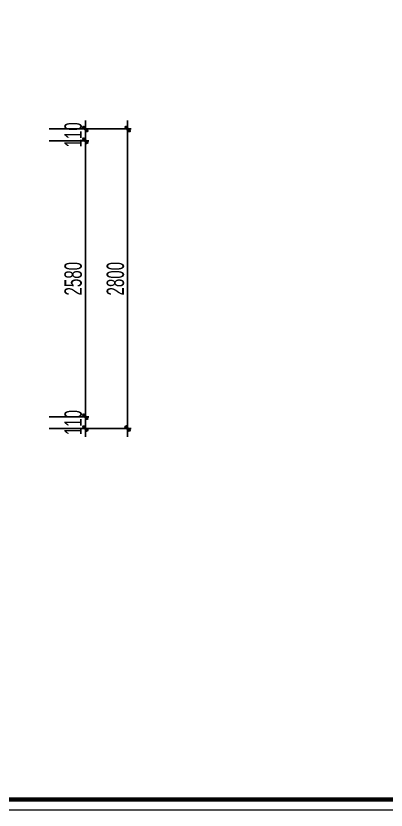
# Model space of a CAD drawing. Header units: millimetres. Extents: x 596422 to 1674380, y -367470 to 58862.
# Drawn here: x 846820 to 850280, y -196046 to -188621 of the extents above; entities that cross this region are included whole.
import ezdxf
from ezdxf.enums import TextEntityAlignment as Align

# ---------------------------------------------------------------- set-up
doc = ezdxf.new("R2010")
doc.units = ezdxf.units.MM
doc.header["$LTSCALE"] = 600
doc.header["$MEASUREMENT"] = 0
doc.layers.get('0').update_dxf_attribs({"lineweight": 0})
doc.layers.get('Defpoints').update_dxf_attribs({"lineweight": 0})
doc.layers.add('EG Dim', color=8, linetype='Continuous', lineweight=18)
doc.layers.add('Khungten_LCDI', color=7, linetype='Continuous')
doc.layers.add('Kichthuoc', color=9, linetype='Continuous')
doc.styles.add('HOATBIF', font='hoatbif.shx', dxfattribs={"width": 0.65})
doc.styles.add('Khungten', font='VHAVAN.TTF', dxfattribs={"width": 0.9, "height": 5000})
doc.styles.add('Title', font='VHAVAN.TTF', dxfattribs={"width": 0.8})
doc.dimstyles.new('1-100', dxfattribs={"dimscale": 300, "dimtxt": 1.2, "dimasz": 0.25, "dimexe": 0.5, "dimexo": 0, "dimgap": 0.3, "dimtad": 1, "dimdec": 0, "dimzin": 0, "dimdsep": 46, "dimtxsty": 'HOATBIF', "dimblk1": 'DOT', "dimblk2": 'DOT', "dimsah": 1, "dimcen": -1, "dimdle": 1, "dimclrd": 256, "dimclre": 256, "dimclrt": 4, "dimadec": 3, "dimazin": 2, "dimtfac": 0.3333333333333333, "dimtdec": 0, "dimtix": 1, "dimtmove": 2, "dimatfit": 3, "dimldrblk": 'DOT', "dimfxl": 1, "dimtvp": 0.8333333333333334, "dimtolj": 1, "dimtzin": 0, "dimarcsym": 0})

# ---------------------------------------------------------------- blocks, each defined once
blk = doc.blocks.new('LCDI-new')
at = {"layer": 'Defpoints', "lineweight": 0}
blk.add_lwpolyline([(-1626044.71, 488105.0099922971), (-1626044.71, 488402.01), (-1625624.71, 488402.01), (-1625624.71, 488105.0099922971)], close=True, dxfattribs=at)
at = {"layer": 'Khungten_LCDI', "color": 5, "lineweight": 60}
blk.add_lwpolyline([(-1626032.709999693, 488107.009992349), (-1626032.709999693, 488400.0099999481), (-1625626.710000051, 488400.0099999481), (-1625626.710000051, 488107.009992349)], close=True, dxfattribs=at)
at = {"color": 2, "style": 'Title', "width": 1.824645990399399}
for tag, p, p2 in [('TENBANVE1', (-1625663.583413671, 488164.6523914545), (-1625629.318539776, 488164.6523914545)), ('TENBANVE2', (-1625663.583413671, 488157.8853380251), (-1625629.318539776, 488157.8853380251))]:
    blk.add_attdef(tag, text='', height=2.5, dxfattribs=at).set_placement(p, p2, align=Align.FIT)
at = {"color": 7, "style": 'Khungten', "width": 0.8}
for tag, p in [('REVISION', (-1625637.722463204, 488146.0469538167)), ('NGAYHT', (-1625637.249248075, 488137.4162839738))]:
    blk.add_attdef(tag, text='', height=1.99998930926727, dxfattribs=at).set_placement(p, align=Align.CENTER)
at = {"color": 2, "style": 'Title', "width": 0.7}
blk.add_attdef('SOBANVE', text='', height=2.5, dxfattribs=at).set_placement((-1625637.09016708, 488114.5481853621), align=Align.CENTER)
blk = doc.blocks.new('DOT')
at = {"layer": 'Kichthuoc'}
blk.add_line((-3, 0), (3, 0), dxfattribs=at)
at = {"layer": 'Kichthuoc', "color": 4}
blk.add_line((-1, -1), (1, 1), dxfattribs=at)
blk.add_lwpolyline([(0.5, 1), (-1, -0.5), (-0.5, -1), (1, 0.5)], close=True, dxfattribs=at)
blk = doc.blocks.new('*D1268')
at = {"layer": 'Defpoints', "color": 0, "transparency": 16777216}
for p in [(847129.3611194555, -189788.1542167571), (847129.3611194555, -192368.1542167571), (847469.2307696578, -192368.1542167571)]:
    blk.add_point(p, dxfattribs=at)
at = {"layer": 'EG Dim', "lineweight": -2, "transparency": 16777216}
for p, q in [((847129.3611194555, -189788.1542167571), (847501.7307696578, -189788.1542167571)), ((847469.2307696578, -189814.1542167571), (847469.2307696578, -192342.1542167571)), ((847129.3611194555, -192368.1542167571), (847501.7307696578, -192368.1542167571))]:
    blk.add_line(p, q, dxfattribs=at)
at = {"layer": 'EG Dim', "lineweight": -2, "transparency": 16777216, "xscale": 26, "yscale": 26, "zscale": 26}
for p, rotation in [((847469.2307696578, -189788.1542167571), 90), ((847469.2307696578, -192368.1542167571), 270)]:
    blk.add_blockref('DOT', p, dxfattribs=dict(at, rotation=rotation))
at = {"layer": 'EG Dim', "color": 4, "transparency": 16777216, "insert": (847355.4807696575, -191078.1542167573), "char_height": 162.5, "attachment_point": 5, "rotation": 90, "style": 'HOATBIF'}
blk.add_mtext('\\A1;2580', dxfattribs=at)
blk = doc.blocks.new('_Dot')
at = {"color": 0, "linetype": 'ByBlock', "lineweight": -2}
blk.add_line((-0.5, 0), (-1, 0), dxfattribs=at)
at = {"color": 0, "linetype": 'ByBlock', "const_width": 0.5}
blk.add_lwpolyline([(-0.25, 0, 1), (0.25, 0, 1)], format="xyb", close=True, dxfattribs=at)
blk = doc.blocks.new('*D1269')
at = {"layer": 'Defpoints', "color": 0, "transparency": 16777216}
for p in [(847129.3611194555, -192368.1542167571), (847129.3611194555, -192478.2094790379), (847469.2307696573, -192478.2094790379)]:
    blk.add_point(p, dxfattribs=at)
at = {"layer": 'EG Dim', "lineweight": -2, "transparency": 16777216}
for p, q in [((847129.3611194555, -192368.1542167571), (847501.7307696573, -192368.1542167571)), ((847469.2307696573, -192342.1542167571), (847469.2307696573, -192316.1542167571)), ((847469.2307696573, -192368.1542167571), (847469.2307696573, -192478.2094790379)), ((847129.3611194555, -192478.2094790379), (847501.7307696573, -192478.2094790379)), ((847469.2307696573, -192504.2094790379), (847469.2307696573, -192530.2094790379))]:
    blk.add_line(p, q, dxfattribs=at)
at = {"layer": 'EG Dim', "lineweight": -2, "transparency": 16777216, "xscale": 26, "yscale": 26, "zscale": 26}
for p, rotation in [((847469.2307696573, -192368.1542167571), 270), ((847469.2307696573, -192478.2094790379), 90)]:
    blk.add_blockref('DOT', p, dxfattribs=dict(at, rotation=rotation))
at = {"layer": 'EG Dim', "color": 4, "transparency": 16777216, "insert": (847355.4807696571, -192423.1818478977), "char_height": 162.5, "attachment_point": 5, "rotation": 90, "style": 'HOATBIF'}
blk.add_mtext('\\A1;110', dxfattribs=at)
blk = doc.blocks.new('*D1270')
at = {"layer": 'Defpoints', "color": 0, "transparency": 16777216}
for p in [(847129.3611194555, -189678.0989544763), (847129.3611194555, -189788.1542167571), (847469.2307696568, -189788.1542167571)]:
    blk.add_point(p, dxfattribs=at)
at = {"layer": 'EG Dim', "lineweight": -2, "transparency": 16777216}
for p, q in [((847469.2307696568, -189652.0989544763), (847469.2307696568, -189626.0989544763)), ((847129.3611194555, -189678.0989544763), (847501.7307696568, -189678.0989544763)), ((847469.2307696568, -189678.0989544763), (847469.2307696568, -189788.1542167571)), ((847129.3611194555, -189788.1542167571), (847501.7307696568, -189788.1542167571)), ((847469.2307696568, -189814.1542167571), (847469.2307696568, -189840.1542167571))]:
    blk.add_line(p, q, dxfattribs=at)
at = {"layer": 'EG Dim', "lineweight": -2, "transparency": 16777216, "xscale": 26, "yscale": 26, "zscale": 26}
for p, rotation in [((847469.2307696568, -189678.0989544763), 270), ((847469.2307696568, -189788.1542167571), 90)]:
    blk.add_blockref('DOT', p, dxfattribs=dict(at, rotation=rotation))
at = {"layer": 'EG Dim', "color": 4, "transparency": 16777216, "insert": (847355.4807696566, -189733.1265856169), "char_height": 162.5, "attachment_point": 5, "rotation": 90, "style": 'HOATBIF'}
blk.add_mtext('\\A1;110', dxfattribs=at)
blk = doc.blocks.new('*D1271')
at = {"layer": 'Defpoints', "color": 0, "transparency": 16777216}
for p in [(847129.3611194555, -189678.0989544763), (847129.3611194555, -192478.2094790379), (847863.8686286497, -192478.2094790379)]:
    blk.add_point(p, dxfattribs=at)
at = {"layer": 'EG Dim', "lineweight": -2, "transparency": 16777216}
for p, q in [((847129.3611194555, -189678.0989544763), (847896.3686286497, -189678.0989544763)), ((847863.8686286497, -189704.0989544763), (847863.8686286497, -192452.2094790379)), ((847129.3611194555, -192478.2094790379), (847896.3686286497, -192478.2094790379))]:
    blk.add_line(p, q, dxfattribs=at)
at = {"layer": 'EG Dim', "lineweight": -2, "transparency": 16777216, "xscale": 26, "yscale": 26, "zscale": 26}
for p, rotation in [((847863.8686286497, -189678.0989544763), 90), ((847863.8686286497, -192478.2094790379), 270)]:
    blk.add_blockref('DOT', p, dxfattribs=dict(at, rotation=rotation))
at = {"layer": 'EG Dim', "color": 4, "transparency": 16777216, "insert": (847750.1186286495, -191078.1542167573), "char_height": 162.5, "attachment_point": 5, "rotation": 90, "style": 'HOATBIF'}
blk.add_mtext('\\A1;2800', dxfattribs=at)

msp = doc.modelspace()

# ---------------------------------------------------------------- block references
at = {"layer": 'Kichthuoc', "xscale": 50.00000000005321, "yscale": 50.00000000005321, "zscale": 50.00000000005321}
msp.add_blockref('LCDI-new', (82134870.30368222, -24601296.44899677), dxfattribs=at)

# ---------------------------------------------------------------- dimensions: what is measured, and where the dimension line sits
at = {"layer": 'EG Dim'}
for base, p1, p2, picture, middle in [((847469.2307696568, -189788.1542167571), (847129.3611194551, -189678.0989544763), (847129.3611194551, -189788.154216757), '*D1270', (847355.4807696566, -189733.1265856169)), ((847863.8686286497, -192478.2094790379), (847129.3611194551, -189678.0989544763), (847129.3611194551, -192478.2094790378), '*D1271', (847750.1186286495, -191078.1542167573)), ((847469.2307696578, -192368.1542167571), (847129.3611194551, -189788.154216757), (847129.3611194551, -192368.154216757), '*D1268', (847355.4807696575, -191078.1542167573)), ((847469.2307696573, -192478.2094790379), (847129.3611194551, -192368.154216757), (847129.3611194551, -192478.2094790378), '*D1269', (847355.4807696571, -192423.1818478977))]:
    dim = msp.add_linear_dim(base=base, p1=p1, p2=p2, angle=90, dimstyle='1-100', override={"dimscale": 65, "dimtxt": 2.5, "dimasz": 0.4, "dimgap": 0.5}, dxfattribs=at)
    dim.commit()
    dim.dimension.update_dxf_attribs({"geometry": picture, "text_midpoint": middle})

doc.saveas('drawing.dxf')
